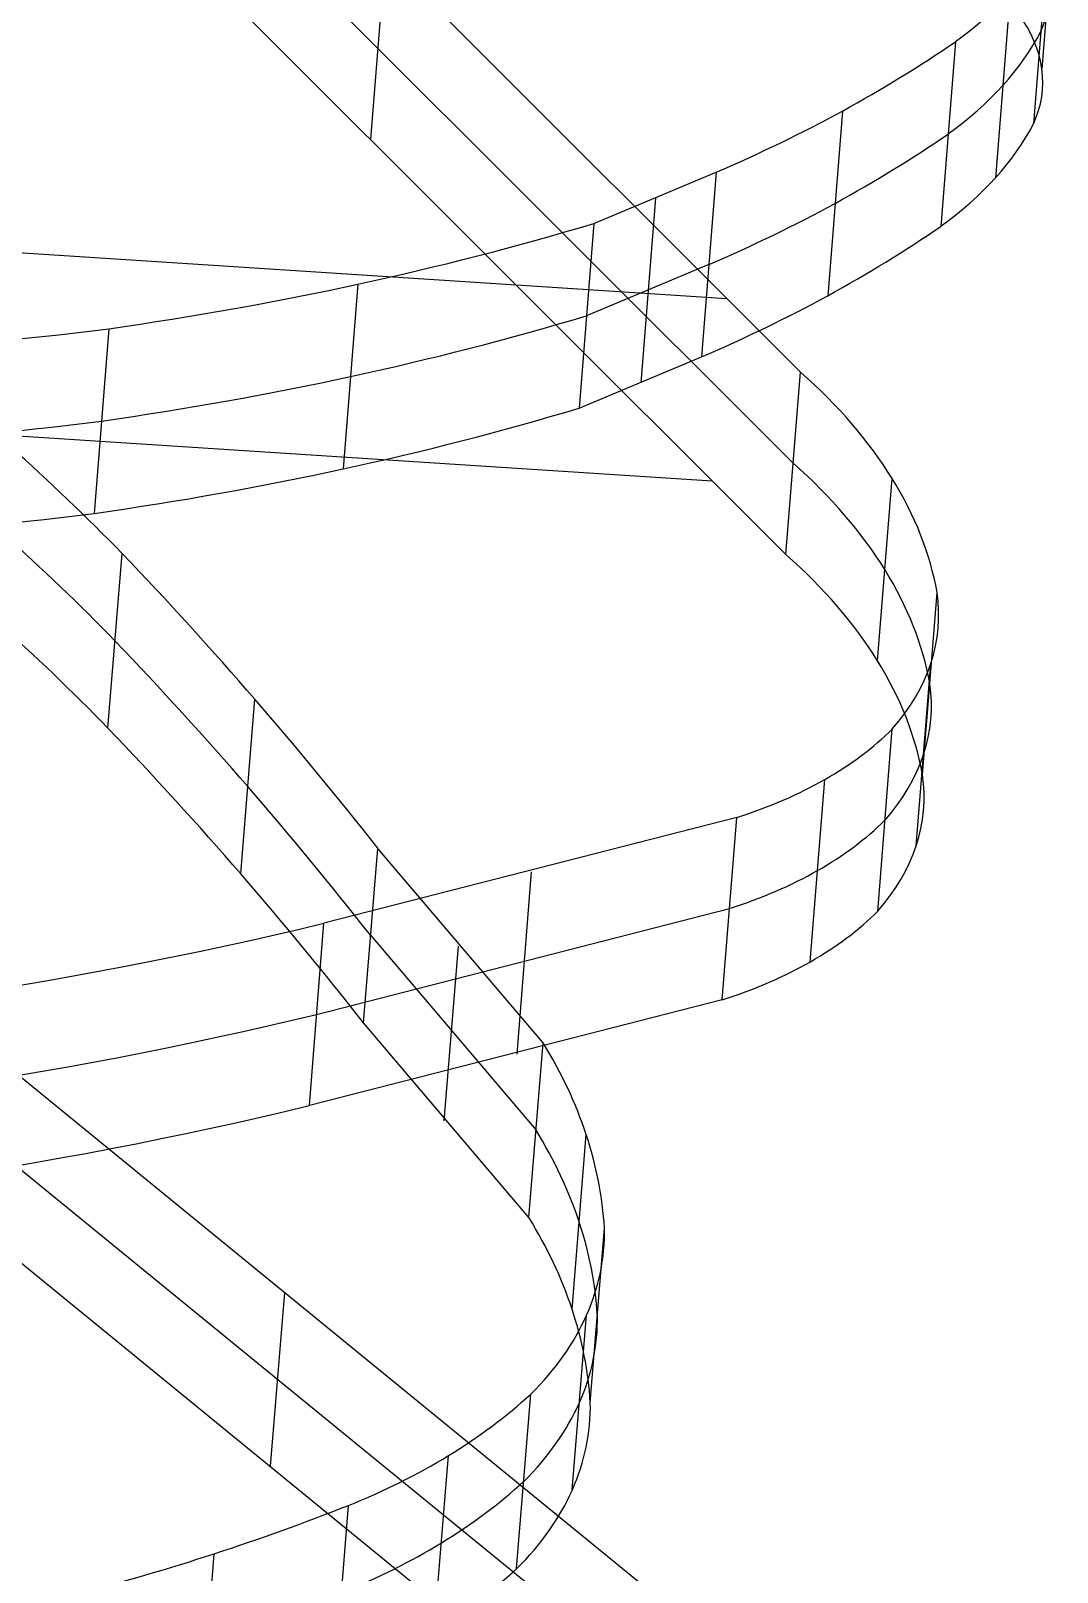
# Model space of a CAD drawing. Extents: x 14 to 133, y -39 to 144.
# Drawn here: x 80.43 to 89.53, y 9.8 to 23.47 of the extents above; entities that cross this region are included whole.
import ezdxf

# ---------------------------------------------------------------- set-up
doc = ezdxf.new("R2010")
doc.units = 0
doc.header["$MEASUREMENT"] = 0
doc.layers.add('LAYER_1', color=255, linetype='CONTINUOUS')

msp = doc.modelspace()

# ---------------------------------------------------------------- linework, layer by layer
at = {"layer": 'LAYER_1', "color": 9}
for p, q in [((87.255, 20.439, 73.153), (79.886, 27.802, 63.778)), ((87.255, 20.439, 73.153), (79.886, 27.802, 63.778)), ((79.822, 26.993, 63.194), (87.191, 19.63, 72.568)), ((87.126, 18.821, 71.984), (79.757, 26.184, 62.609)), ((87.126, 18.821, 71.984), (79.757, 26.184, 62.609)), ((89.526, 24.763, 75.792), (89.396, 23.125, 74.652)), ((89.452, 24.277, 76.499), (89.322, 22.639, 75.359)), ((89.452, 24.277, 76.499), (89.322, 22.639, 75.359)), ((83.571, 24.121, 68.466), (83.442, 22.503, 67.297)), ((89.114, 23.798, 77.225), (88.984, 22.16, 76.085)), ((88.629, 23.369, 77.897), (88.499, 21.731, 76.757)), ((88.629, 23.369, 77.897), (88.499, 21.731, 76.757)), ((87.627, 22.754, 78.895), (87.497, 21.116, 77.755)), ((69.833, 22.182, 72.666), (86.602, 21.092, 72.322)), ((85.422, 21.757, 80.58), (86.506, 22.211, 79.803)), ((85.422, 21.757, 80.58), (86.506, 22.211, 79.803)), ((86.506, 22.211, 79.803), (86.376, 20.573, 78.663)), ((86.506, 22.211, 79.803), (86.376, 20.573, 78.663)), ((85.968, 21.981, 80.196), (85.838, 20.343, 79.055)), ((85.422, 21.757, 80.58), (85.292, 20.119, 79.439)), ((85.422, 21.757, 80.58), (85.292, 20.119, 79.439)), ((86.441, 21.392, 79.233), (85.357, 20.938, 80.01)), ((83.329, 21.218, 81.593), (83.199, 19.58, 80.453)), ((81.122, 20.823, 82.411), (80.992, 19.185, 81.271)), ((81.122, 20.823, 82.411), (80.992, 19.185, 81.271)), ((69.704, 20.564, 71.496), (86.473, 19.474, 71.153)), ((85.292, 20.119, 79.439), (86.376, 20.573, 78.663)), ((85.292, 20.119, 79.439), (86.376, 20.573, 78.663)), ((87.126, 18.821, 71.984), (87.255, 20.439, 73.153)), ((87.126, 18.821, 71.984), (87.255, 20.439, 73.153)), ((87.938, 17.879, 73.199), (88.068, 19.496, 74.368)), ((81.113, 17.282, 66.743), (81.239, 18.83, 68.003)), ((81.113, 17.282, 66.743), (81.239, 18.83, 68.003)), ((88.338, 16.866, 74.556), (88.467, 18.484, 75.725)), ((88.338, 16.866, 74.556), (88.467, 18.484, 75.725)), ((88.282, 16.238, 75.431), (88.411, 17.855, 76.6)), ((82.291, 15.988, 68.216), (82.417, 17.537, 69.476)), ((87.94, 15.656, 76.274), (88.069, 17.274, 77.443)), ((87.94, 15.656, 76.274), (88.069, 17.274, 77.443)), ((87.342, 15.208, 76.96), (87.471, 16.826, 78.129)), ((86.69, 16.489, 78.681), (83.029, 15.551, 80.383)), ((86.69, 16.489, 78.681), (83.029, 15.551, 80.383)), ((86.561, 14.871, 77.512), (86.69, 16.489, 78.681)), ((86.561, 14.871, 77.512), (86.69, 16.489, 78.681)), ((83.381, 14.667, 69.732), (83.507, 16.215, 70.991)), ((83.381, 14.667, 69.732), (83.507, 16.215, 70.991)), ((84.973, 14.49, 72.966), (83.507, 16.215, 70.991)), ((84.973, 14.49, 72.966), (83.507, 16.215, 70.991)), ((84.742, 14.389, 78.38), (84.871, 16.007, 79.549)), ((82.964, 14.742, 79.799), (86.626, 15.68, 78.096)), ((82.9, 13.933, 79.214), (83.029, 15.551, 80.383)), ((82.9, 13.933, 79.214), (83.029, 15.551, 80.383)), ((83.444, 15.441, 70.362), (84.91, 13.716, 72.337)), ((84.096, 13.799, 70.728), (84.222, 15.347, 71.987)), ((79.327, 15.014, 65.677), (86.03, 9.541, 71.682)), ((79.327, 15.014, 65.677), (86.03, 9.541, 71.682)), ((86.561, 14.871, 77.512), (82.9, 13.933, 79.214)), ((86.561, 14.871, 77.512), (82.9, 13.933, 79.214)), ((84.847, 12.941, 71.707), (83.381, 14.667, 69.732)), ((84.847, 12.941, 71.707), (83.381, 14.667, 69.732)), ((84.847, 12.941, 71.707), (84.973, 14.49, 72.966)), ((84.847, 12.941, 71.707), (84.973, 14.49, 72.966)), ((85.967, 8.769, 71.049), (79.264, 14.243, 65.044)), ((85.229, 12.129, 72.667), (85.355, 13.678, 73.927)), ((79.201, 13.471, 64.411), (85.904, 7.998, 70.416)), ((79.201, 13.471, 64.411), (85.904, 7.998, 70.416)), ((85.391, 11.298, 73.673), (85.516, 12.847, 74.932)), ((85.391, 11.298, 73.673), (85.516, 12.847, 74.932)), ((82.678, 12.277, 68.68), (82.553, 10.735, 67.413)), ((85.231, 10.525, 74.639), (85.357, 12.074, 75.899)), ((84.738, 9.827, 75.548), (84.864, 11.375, 76.807)), ((84.738, 9.827, 75.548), (84.864, 11.375, 76.807)), ((84.008, 9.281, 76.291), (84.134, 10.83, 77.551)), ((83.121, 8.839, 76.924), (83.247, 10.387, 78.183)), ((83.121, 8.839, 76.924), (83.247, 10.387, 78.183)), ((81.931, 8.41, 77.57), (82.057, 9.958, 78.83))]:
    msp.add_line(p, q, dxfattribs=at)
at = {"layer": 'LAYER_1', "color": 9, "extrusion": (0.065009, 0.819014, 0.570079)}
for centre, radius, start, end in [((-84.684, 44.481, 68.309), 2.622, 168.1552, 205.9596), ((-82.105, 43.772, 69.309), 5.294, 146.1517, 166.3777), ((-82.105, 43.772, 69.309), 5.294, 146.1517, 166.3777), ((-84.684, 44.481, 67.309), 2.622, 168.156, 205.9588), ((-84.684, 44.481, 67.309), 2.622, 168.156, 205.9588), ((-82.105, 43.772, 68.309), 5.294, 146.1516, 166.3778), ((-74.667, 38.438, 69.309), 14.446, 132.7755, 145.0104), ((-74.667, 38.438, 69.309), 14.446, 132.7755, 145.0104), ((-82.105, 43.772, 67.309), 5.294, 146.1517, 166.3777), ((-82.105, 43.772, 67.309), 5.294, 146.1517, 166.3777), ((-74.667, 38.438, 68.309), 14.446, 132.7755, 145.0105), ((-71.475, 32.482, 69.309), 21.198, 111.4274, 124.3372), ((-71.475, 32.482, 69.309), 21.198, 111.4274, 124.3372), ((-74.667, 38.438, 67.309), 14.446, 132.7755, 145.0104), ((-74.667, 38.438, 67.309), 14.446, 132.7755, 145.0104), ((-71.475, 32.482, 68.309), 21.198, 111.4273, 124.3373), ((-71.618, 31.374, 69.309), 22.184, 97.3081, 110.038), ((-71.618, 31.374, 69.309), 22.184, 97.3081, 110.038), ((-71.475, 32.482, 67.309), 21.198, 111.4274, 124.3372), ((-71.475, 32.482, 67.309), 21.198, 111.4274, 124.3372), ((-71.618, 31.374, 68.309), 22.184, 97.3081, 110.0381), ((-71.618, 31.374, 67.309), 22.184, 97.3081, 110.038), ((-71.618, 31.374, 67.309), 22.184, 97.3081, 110.038)]:
    msp.add_arc(centre, radius, start, end, dxfattribs=at)
at = {"layer": 'LAYER_1', "color": 9, "extrusion": (0.062894, 0.774274, 0.629717)}
for centre, radius, start, end in [((-59.962, 50.88, 62.512), 24.002, 215.7251, 224.0272), ((-59.962, 50.88, 62.512), 24.002, 215.7251, 224.0272), ((-59.959, 50.883, 61.512), 24.006, 215.7259, 224.0264), ((-59.962, 50.88, 60.512), 24.002, 215.7251, 224.0272), ((-59.962, 50.88, 60.512), 24.002, 215.7251, 224.0272), ((-37.674, 66.422, 62.512), 51.173, 210.1585, 215.2805), ((-37.674, 66.422, 62.512), 51.173, 210.1585, 215.2805), ((-37.624, 66.454, 61.512), 51.232, 210.1615, 215.2775), ((-37.674, 66.422, 60.512), 51.173, 210.1585, 215.2805), ((-37.674, 66.422, 60.512), 51.173, 210.1585, 215.2805), ((-76.567, 46.466, 62.512), 7.659, 185.0914, 204.7823), ((-76.567, 46.466, 62.512), 7.659, 185.0914, 204.7823), ((-76.567, 46.466, 61.512), 7.659, 185.0913, 204.7824), ((-76.567, 46.466, 60.512), 7.659, 185.0914, 204.7823), ((-76.567, 46.466, 60.512), 7.659, 185.0914, 204.7823), ((-79.719, 46.066, 62.512), 4.486, 151.603, 183.5767), ((-79.719, 46.066, 62.512), 4.486, 151.603, 183.5767), ((-79.719, 46.066, 61.512), 4.486, 151.6023, 183.5773), ((-78.196, 45.019, 62.512), 6.326, 128.481, 149.8197), ((-78.196, 45.019, 62.512), 6.326, 128.481, 149.8197), ((-79.719, 46.066, 60.512), 4.486, 151.603, 183.5767), ((-79.719, 46.066, 60.512), 4.486, 151.603, 183.5767), ((-78.196, 45.019, 61.512), 6.326, 128.481, 149.8197), ((-71.117, 35.937, 62.512), 17.84, 119.0031, 128.1291), ((-71.117, 35.937, 62.512), 17.84, 119.0031, 128.1291), ((-78.196, 45.019, 60.512), 6.326, 128.481, 149.8197), ((-78.196, 45.019, 60.512), 6.326, 128.481, 149.8197)]:
    msp.add_arc(centre, radius, start, end, dxfattribs=at)
at = {"layer": 'LAYER_1', "color": 9, "extrusion": (0.064539, 0.808802, 0.584529)}
for centre, radius, start, end in [((-79.95, 47.59, 64.923), 6.844, 188.6714, 217.8716), ((-79.95, 47.59, 64.923), 6.844, 188.6714, 217.8716), ((-79.95, 47.59, 63.923), 6.844, 188.6711, 217.8719), ((-79.95, 47.59, 62.923), 6.844, 188.6714, 217.8716), ((-79.95, 47.59, 62.923), 6.844, 188.6714, 217.8716), ((-82.752, 47.076, 64.923), 3.998, 156.4167, 187.4467), ((-82.752, 47.076, 64.923), 3.998, 156.4167, 187.4467), ((-82.752, 47.076, 63.923), 3.998, 156.4162, 187.4472), ((-82.758, 46.856, 64.923), 4.086, 125.0462, 153.5636), ((-82.758, 46.856, 64.923), 4.086, 125.0462, 153.5636), ((-82.752, 47.076, 62.923), 3.998, 156.4167, 187.4467), ((-82.752, 47.076, 62.923), 3.998, 156.4167, 187.4467), ((-82.758, 46.856, 63.923), 4.085, 125.0461, 153.5637), ((-82.758, 46.856, 62.923), 4.086, 125.0462, 153.5636), ((-82.758, 46.856, 62.923), 4.086, 125.0462, 153.5636), ((-68.395, 29.002, 64.923), 26.744, 102.8078, 119.4116), ((-68.395, 29.002, 64.923), 26.744, 102.8078, 119.4116), ((-68.396, 29.003, 63.923), 26.743, 102.8076, 119.4118), ((-68.395, 29.002, 62.923), 26.744, 102.8078, 119.4116), ((-68.395, 29.002, 62.923), 26.744, 102.8078, 119.4116)]:
    msp.add_arc(centre, radius, start, end, dxfattribs=at)

doc.saveas('drawing.dxf')
